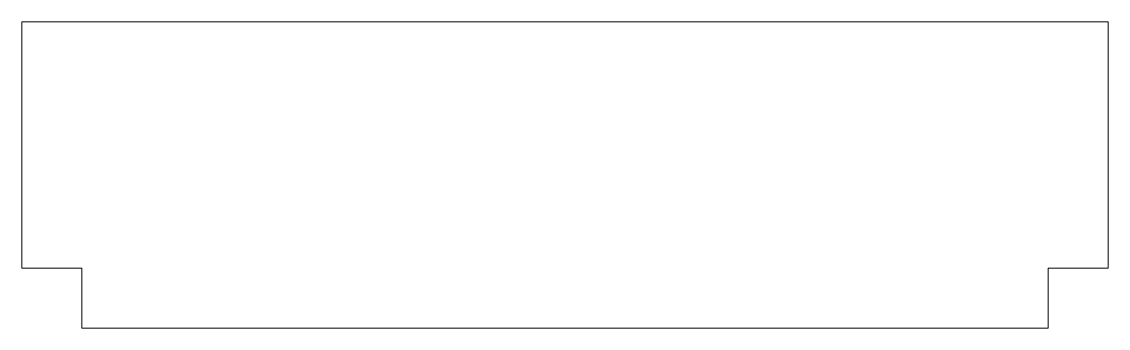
# Model space of a CAD drawing. Header units: millimetres. Extents: x -48 to 297, y 154 to 252.
import ezdxf

# ---------------------------------------------------------------- set-up
doc = ezdxf.new("R2010")
doc.units = ezdxf.units.MM
doc.layers.add('Geometry', color=7, linetype='Continuous', lineweight=0)

msp = doc.modelspace()

# ---------------------------------------------------------------- linework, layer by layer
at = {"layer": 'Geometry'}
for p, q in [((-48.1, 251.71), (296.95, 251.71)), ((-48.1, 173.36), (-48.1, 251.71)), ((296.95, 251.71), (296.95, 173.36)), ((-48.1, 173.36), (-29.05, 173.36)), ((-37.36, 173.36), (-48.1, 173.36)), ((-29.05, 173.36), (-29.05, 154.31)), ((277.9, 173.36), (296.95, 173.36)), ((277.9, 157.91), (277.9, 173.36)), ((277.9, 173.36), (277.9, 154.31)), ((277.9, 154.31), (-29.05, 154.31))]:
    msp.add_line(p, q, dxfattribs=at)

doc.saveas('drawing.dxf')
